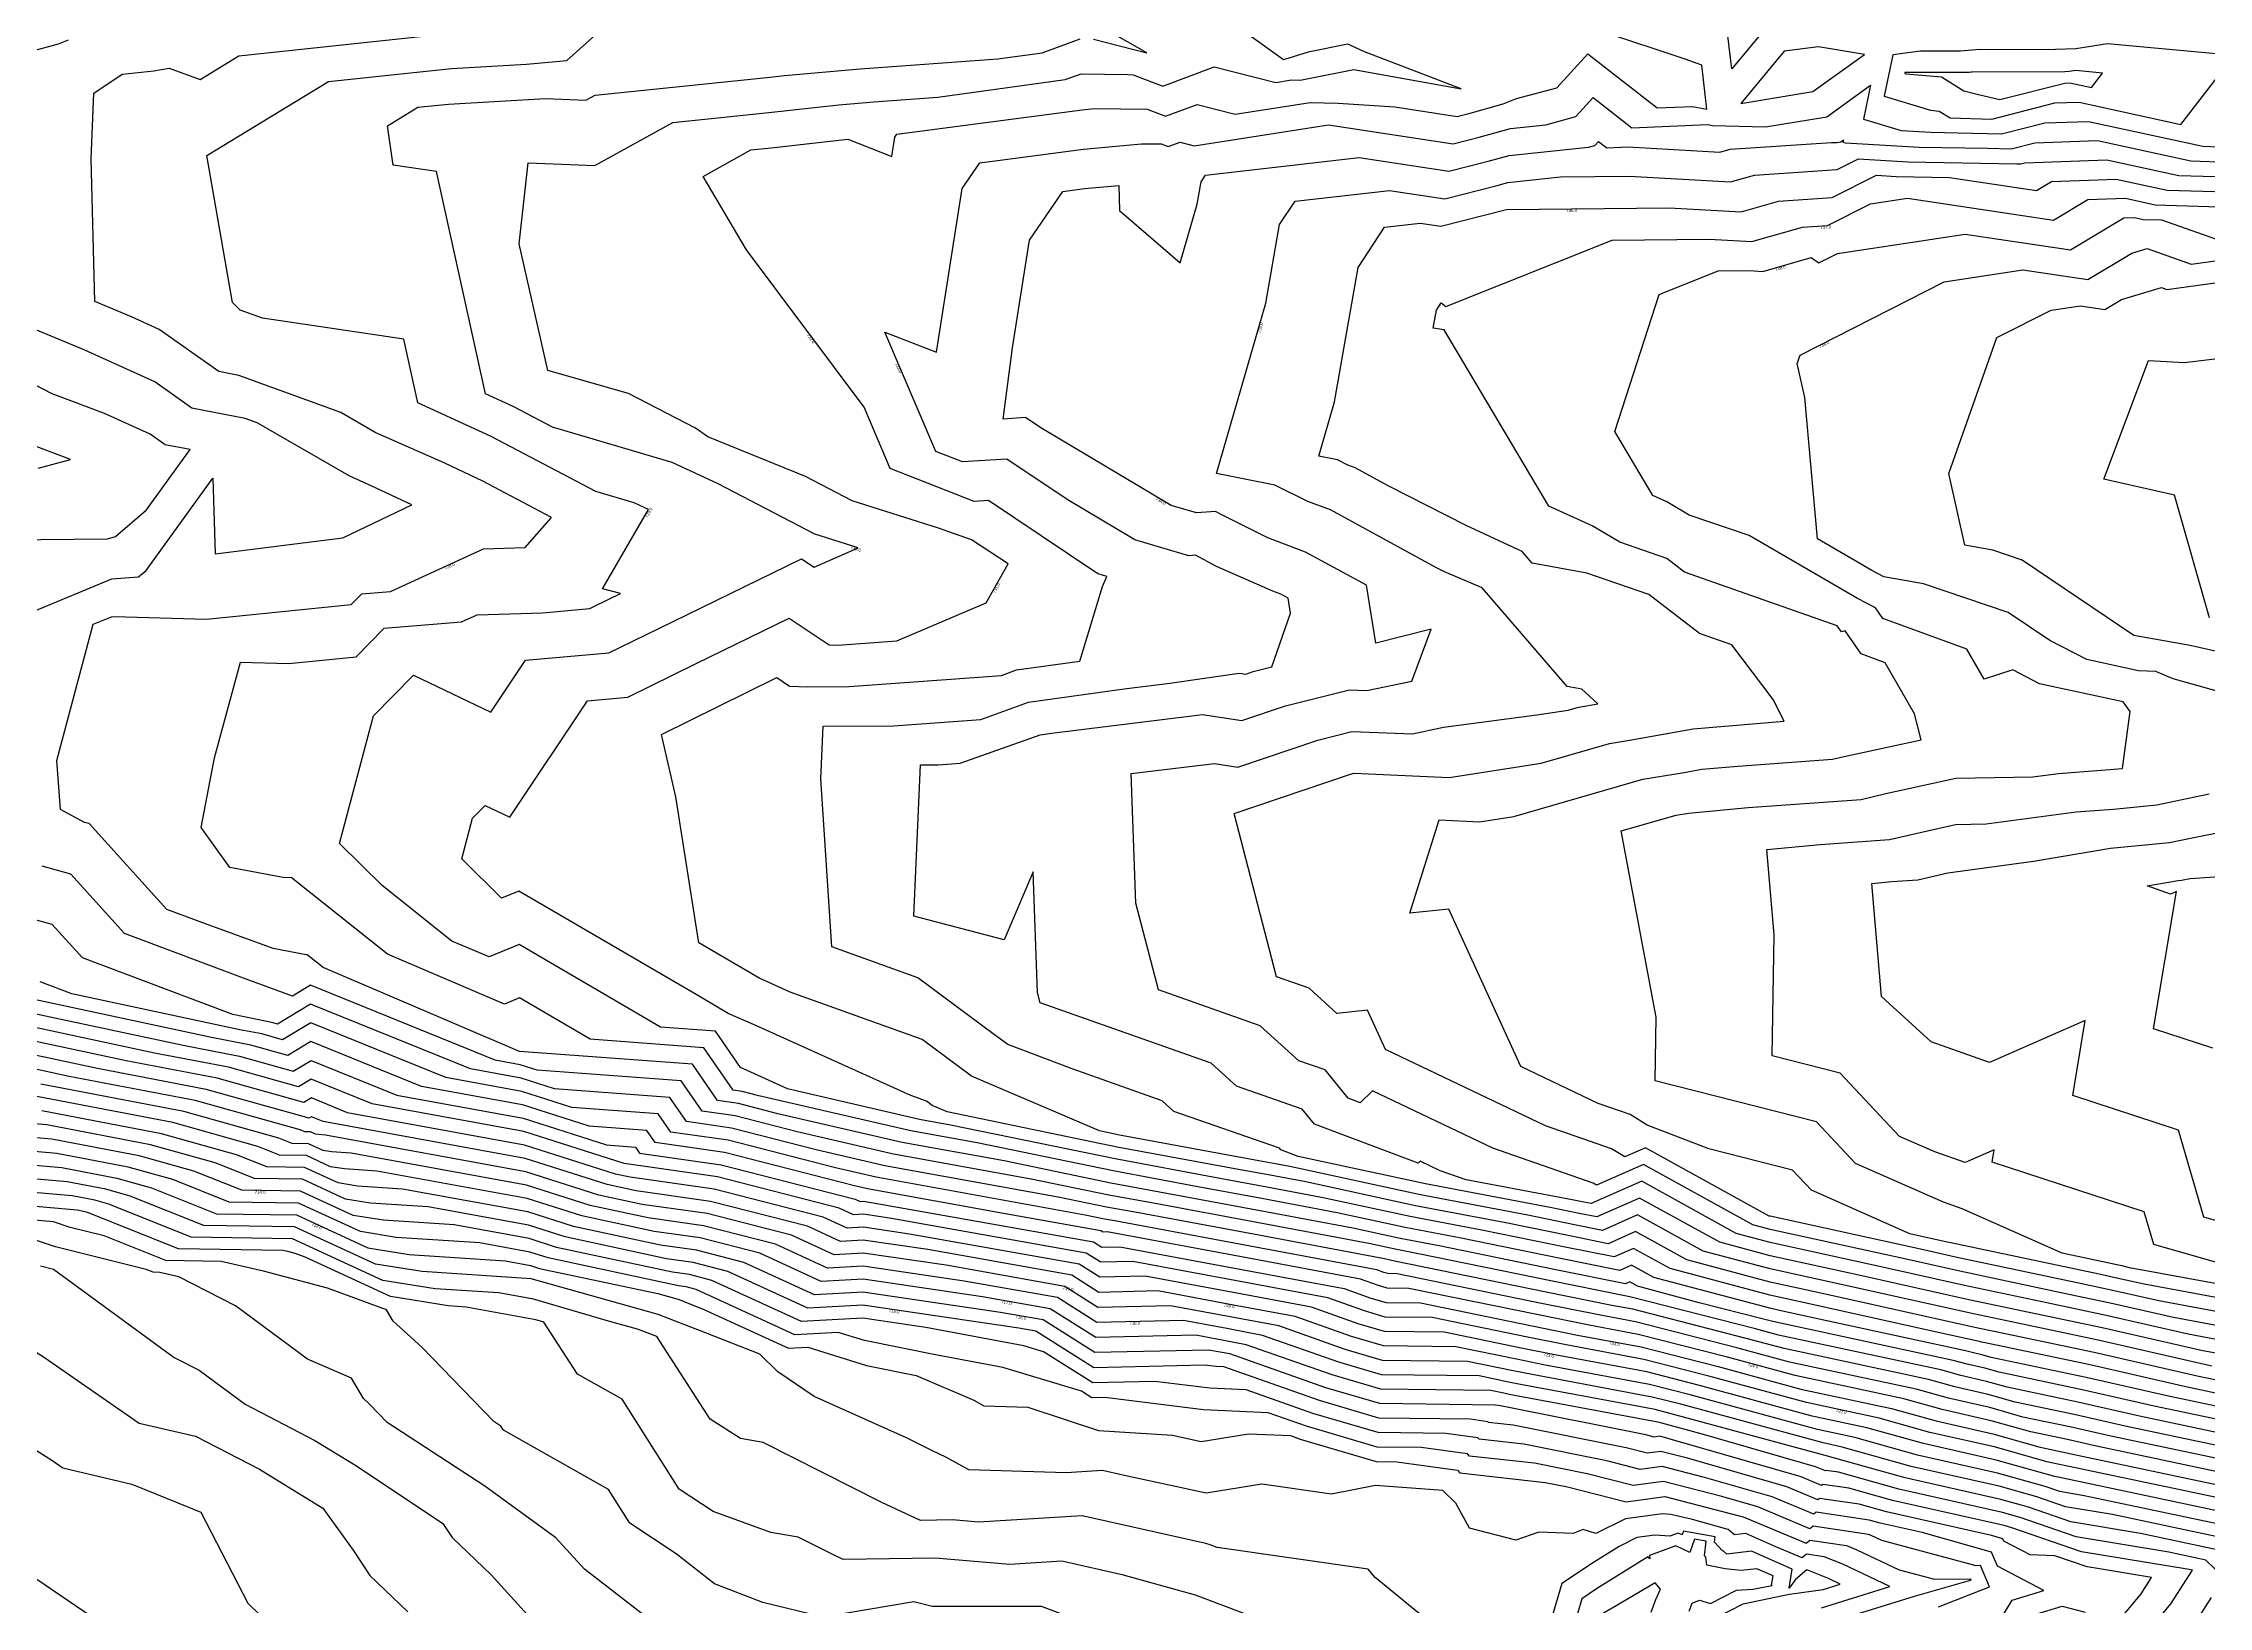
# Model space of a CAD drawing. Extents: x 1684434 to 1702565, y 997334 to 1000228.
# Drawn here: x 1698678.4 to 1699026.8, y 999294.9 to 999546.5 of the extents above; entities that cross this region are included whole.
import ezdxf

# ---------------------------------------------------------------- set-up
doc = ezdxf.new("R2010")
doc.units = 0
doc.layers.add('Default', color=7, linetype='Continuous')

msp = doc.modelspace()

# ---------------------------------------------------------------- linework, layer by layer
at = {"layer": 'Default'}
for points in [[(1699027.89, 999327.21), (1699020.29, 999328.81), (1699007.04, 999331.83), (1698991.79, 999335.06), (1698990.5, 999335.42), (1698988.91, 999335.78), (1698987.66, 999336.13), (1698965.33, 999340.92), (1698957.72, 999342.61), (1698956.18, 999342.95), (1698937.5, 999347.93), (1698933.93, 999349.9), (1698932.02, 999349.06), (1698922.47, 999350.98), (1698906.51, 999354.25), (1698897.5, 999355.96), (1698886.56, 999358.32), (1698874.7, 999360.56), (1698864.14, 999362.52), (1698850.49, 999365.05), (1698828.65, 999369.56), (1698817.96, 999371.49), (1698793.48, 999377.17), (1698790.81, 999377.86), (1698789.38, 999378.06), (1698784.67, 999384.88), (1698766.34, 999386.26), (1698754.98, 999392.9), (1698752.56, 999391.89), (1698733.77, 999399.92), (1698718.26, 999412.28), (1698717.24, 999412.23), (1698708.41, 999413.9), (1698703.79, 999420.33), (1698705.94, 999431.56), (1698710.12, 999446.93), (1698717.9, 999446.71), (1698728.71, 999447.79), (1698733.25, 999452.42), (1698745.67, 999453.42), (1698748.16, 999454.56), (1698758.72, 999454.88), (1698766.29, 999455.56), (1698766.98, 999455.9), (1698771.26, 999457.98), (1698768.36, 999458.75), (1698775.77, 999471.51), (1698773.42, 999472.59), (1698767.28, 999474.41), (1698750.43, 999483.23), (1698738.64, 999488.68), (1698736.39, 999498.9), (1698713.67, 999502.27), (1698710.07, 999503.58), (1698708.8, 999504.83), (1698704.68, 999528.45), (1698724.25, 999540.37), (1698744.08, 999542.48), (1698756.13, 999543.17), (1698762.6, 999543.77), (1698782.55, 999561.69)], [(1698847.37, 999547.2), (1698855.93, 999545.01), (1698846.24, 999550.53)], [(1698676.49, 999545.28), (1698680.84, 999546.43), (1698682.44, 999547.08)], [(1699027.95, 999325.1), (1699017.98, 999327.2), (1699006.39, 999329.84), (1698993.07, 999332.66), (1698990.76, 999333.31), (1698987.91, 999333.95), (1698985.68, 999334.58), (1698956.65, 999340.81), (1698955.37, 999341.15), (1698944.8, 999343.86), (1698934.85, 999346.52), (1698933.61, 999347.2), (1698932.94, 999346.91), (1698921.71, 999349.17), (1698902.94, 999353.02), (1698896.69, 999354.2), (1698889.09, 999355.85), (1698874.16, 999358.66), (1698860.87, 999361.13), (1698850.15, 999363.11), (1698832.99, 999366.66), (1698816.57, 999369.62), (1698796.57, 999374.27), (1698790.25, 999375.89), (1698786.87, 999376.37), (1698782.84, 999382.22), (1698755.02, 999384.3), (1698723.42, 999397.79), (1698720.83, 999399.85), (1698720.66, 999399.85), (1698715.37, 999400.85), (1698704.47, 999404.81), (1698698.25, 999407.15), (1698685.75, 999420.95), (1698684.99, 999421.15), (1698681.16, 999423.24), (1698680.57, 999431.13), (1698686.43, 999453.04), (1698689.35, 999454.25), (1698689.81, 999454.28), (1698704.62, 999453.86), (1698727.9, 999456.2), (1698729.61, 999457.93), (1698734.26, 999458.31), (1698749.2, 999465.18), (1698755.89, 999465.38), (1698760.15, 999470.21), (1698749.11, 999476.07), (1698743.01, 999478.95), (1698731.77, 999483.91), (1698726.23, 999487.12), (1698709.84, 999493.09), (1698706.62, 999493.71), (1698697.05, 999500.48), (1698692.55, 999502.52), (1698686.66, 999504.97), (1698686.06, 999527.92), (1698686.5, 999538.49), (1698691.08, 999541.55), (1698696.14, 999542.08), (1698698.62, 999542.53), (1698703.64, 999540.72), (1698709.86, 999544.51), (1698744.58, 999548.2)], [(1699027.84, 999329.32), (1699022.61, 999330.42), (1699007.68, 999333.83), (1698990.51, 999337.46), (1698990.24, 999337.53), (1698989.91, 999337.61), (1698989.64, 999337.68), (1698984.94, 999338.69), (1698961.03, 999344), (1698956.18, 999345.07), (1698940.15, 999349.34), (1698934.25, 999352.6), (1698931.09, 999351.21), (1698923.23, 999352.79), (1698910.09, 999355.49), (1698898.32, 999357.71), (1698884.02, 999360.8), (1698875.23, 999362.46), (1698867.4, 999363.91), (1698850.83, 999366.98), (1698824.32, 999372.45), (1698819.35, 999373.35), (1698798.13, 999378.28), (1698791.6, 999381.23), (1698790.55, 999381.69), (1698786.51, 999387.55), (1698777.66, 999388.21), (1698754.94, 999401.49), (1698750.1, 999399.49), (1698744.12, 999402.04), (1698732.92, 999410.97), (1698726.06, 999417.74), (1698731.53, 999438.31), (1698737.95, 999444.85), (1698750.4, 999438.91), (1698755.95, 999447.23), (1698769.36, 999448.43), (1698775.2, 999451.3), (1698800.36, 999463.56), (1698802.39, 999462.21), (1698809.46, 999465.33), (1698802.5, 999467.54), (1698786.96, 999475.64), (1698779.56, 999479.06), (1698760.29, 999484.76), (1698753.97, 999488.07), (1698749.55, 999490.12), (1698741.66, 999525.87), (1698734.68, 999526.9), (1698733.74, 999533.25), (1698738.63, 999536.23), (1698743.58, 999536.75), (1698759.19, 999537.66), (1698765.68, 999537.38), (1698767.15, 999538.19), (1698794.8, 999541.03), (1698797.61, 999541.34), (1698809.78, 999542.43), (1698831.95, 999544.03), (1698839.07, 999545.01), (1698845.21, 999547.25)], [(1699027.78, 999331.43), (1699024.93, 999332.03), (1699008.33, 999335.82), (1698992.24, 999339.22), (1698989.64, 999339.77), (1698964.34, 999345.39), (1698956.19, 999347.18), (1698942.8, 999350.75), (1698934.57, 999355.3), (1698930.16, 999353.35), (1698923.99, 999354.6), (1698913.66, 999356.72), (1698899.14, 999359.46), (1698881.49, 999363.28), (1698875.77, 999364.36), (1698870.67, 999365.3), (1698851.17, 999368.91), (1698823.82, 999374.56), (1698821.4, 999375.6), (1698820.47, 999376.28), (1698817.98, 999377.18), (1698793, 999388.48), (1698788.56, 999390.41), (1698784.04, 999393.05), (1698754.9, 999410.09), (1698752.11, 999408.93), (1698745.71, 999415.26), (1698747.45, 999421.81), (1698749.5, 999423.89), (1698753.46, 999422), (1698765.96, 999440.72), (1698772.43, 999441.29), (1698783.43, 999446.71), (1698798.39, 999454), (1698804.8, 999449.73), (1698806.24, 999449.68), (1698815.7, 999450.37), (1698830.08, 999456.46), (1698833.61, 999462.77), (1698827.71, 999466.61), (1698822.42, 999468.49), (1698808.53, 999472.9), (1698801.03, 999476.81), (1698785.3, 999483.21), (1698783.29, 999484.61), (1698772.56, 999490.19), (1698759.54, 999493.89), (1698754.94, 999514.24), (1698756.37, 999527.3), (1698767.14, 999526.84), (1698779.68, 999533.78), (1698795.13, 999535.36), (1698806.36, 999536.61), (1698812.02, 999537.12), (1698822.31, 999537.86), (1698842.78, 999540.69), (1698845.38, 999541.63), (1698852.89, 999541.49), (1698853.71, 999541.47), (1698858.5, 999539.64), (1698866.78, 999542.74), (1698876.68, 999540.22), (1698879.22, 999540.62), (1698880.58, 999540.58), (1698889.23, 999542.33), (1698906.5, 999539.18), (1698890.96, 999545.14), (1698888.27, 999546.38), (1698881.87, 999545.08), (1698877.94, 999543.85), (1698870.3, 999549.33)], [(1699027.25, 999333.64), (1699008.97, 999337.81), (1698995.06, 999340.75), (1698988.92, 999342.06), (1698967.66, 999346.78), (1698956.2, 999349.3), (1698945.45, 999352.16), (1698934.89, 999358), (1698929.24, 999355.5), (1698924.75, 999356.41), (1698917.23, 999357.95), (1698899.96, 999361.21), (1698878.96, 999365.75), (1698876.3, 999366.25), (1698873.93, 999366.69), (1698851.52, 999370.84), (1698848.3, 999371.51), (1698827.7, 999380.33), (1698819.79, 999386.2), (1698798.57, 999393.84), (1698794.41, 999395.72), (1698793.67, 999396.04), (1698783.83, 999401.79), (1698780.16, 999425.24), (1698777.82, 999435.31), (1698791.65, 999442.12), (1698796.41, 999444.44), (1698798.45, 999443.08), (1698801.41, 999442.97), (1698808.01, 999443.01), (1698832.54, 999444.8), (1698834.98, 999445.68), (1698845.15, 999447.11), (1698848.82, 999459.12), (1698849.49, 999460.72), (1698848.09, 999461.14), (1698847.41, 999461.55), (1698830.43, 999472.96), (1698828.16, 999472.8), (1698814.65, 999478.09), (1698810.43, 999487.99), (1698791.51, 999513.29), (1698784.53, 999525.11), (1698792.21, 999529.36), (1698795.47, 999529.69), (1698807.84, 999531.07), (1698814.91, 999528.33), (1698815.4, 999531.41), (1698815.73, 999531.9), (1698845.54, 999535.82), (1698847.52, 999536.01), (1698855.99, 999535.9), (1698858.93, 999534.77), (1698864.03, 999536.68), (1698870.12, 999535.13), (1698882.19, 999537), (1698886.72, 999536.88), (1698895.83, 999536.28), (1698905.85, 999534.76), (1698907.95, 999535.3), (1698913.28, 999536.79), (1698915.41, 999537.62), (1698921.89, 999539.38), (1698926.86, 999544.83), (1698938.05, 999536.13), (1698943.72, 999536.37), (1698946.05, 999535.93), (1698945.21, 999543.01), (1698942.55, 999543.96), (1698929.11, 999548.4)], [(1698955.29, 999548.74), (1698950.04, 999542.39), (1698949.41, 999547.74)], [(1698964.01, 999545.97), (1698958.44, 999545.26), (1698951.49, 999536.85), (1698963.1, 999538.74), (1698971.38, 999544.71), (1698964.01, 999545.97)], [(1699010.51, 999546.46), (1699005.4, 999545.65), (1699002.11, 999545.52), (1698991.42, 999545.47), (1698989.87, 999545.54), (1698986.81, 999545.25), (1698984.07, 999545.25), (1698980.41, 999545.24), (1698975.95, 999544.69), (1698974.55, 999537.99), (1698981.99, 999535.74), (1698983.43, 999535.62), (1698985.18, 999534.52), (1698991.89, 999534.34), (1699002, 999536.92), (1699005.93, 999537.06), (1699022.31, 999533.48), (1699030.84, 999544.58), (1699010.51, 999546.46)], [(1699005.4, 999542.14), (1699004.33, 999541.96), (1699003.63, 999541.94), (1698988.73, 999541.88), (1698988.56, 999541.89), (1698988.23, 999541.85), (1698983.84, 999541.85), (1698977.99, 999541.83), (1698977.89, 999541.82), (1698977.86, 999541.67), (1698978.03, 999541.62), (1698983.79, 999541.15), (1698987.39, 999538.88), (1698989.72, 999538.31), (1698993.17, 999537.46), (1699003.61, 999540.12), (1699004.44, 999540.15), (1699007.89, 999539.4), (1699009.69, 999541.74), (1699005.4, 999542.14)], [(1699029.1, 999335.5), (1699025.83, 999336.1), (1699009.62, 999339.8), (1698997.88, 999342.29), (1698988.2, 999344.34), (1698970.97, 999348.17), (1698956.21, 999351.41), (1698948.11, 999353.57), (1698935.21, 999360.7), (1698928.31, 999357.65), (1698925.5, 999358.22), (1698920.81, 999359.18), (1698900.78, 999362.96), (1698880.28, 999367.4), (1698877.48, 999368.45), (1698877.25, 999368.74), (1698860.28, 999374.63), (1698858.39, 999376.34), (1698843.89, 999381.47), (1698833.57, 999385.42), (1698831.43, 999386.97), (1698819.11, 999396.12), (1698805.24, 999401.11), (1698803.46, 999428.17), (1698803.85, 999436.64), (1698815.19, 999436.71), (1698829.2, 999437.73), (1698836.88, 999440.47), (1698852.29, 999442.64), (1698859.61, 999443.54), (1698870.78, 999445.18), (1698871.84, 999445.01), (1698873.01, 999445.41), (1698876.06, 999446.17), (1698879.03, 999454.83), (1698878.64, 999457.25), (1698877.49, 999457.87), (1698876.21, 999458.35), (1698867.11, 999462.35), (1698863.74, 999464.13), (1698862.68, 999464.05), (1698853.97, 999466.64), (1698843.13, 999473.1), (1698833.43, 999479.62), (1698826.29, 999479.15), (1698821.99, 999480.83), (1698813.8, 999500.04), (1698822.08, 999496.82), (1698826.22, 999523.13), (1698829.07, 999527.29), (1698845.73, 999529.48), (1698855.09, 999530.37), (1698858.26, 999530.32), (1698859.37, 999529.9), (1698861.28, 999530.62), (1698863.56, 999530.04), (1698885.16, 999533.38), (1698905.19, 999530.35), (1698909.41, 999531.42), (1698914.45, 999532.83), (1698920.13, 999533.42), (1698924.95, 999534.73), (1698927.73, 999537.78), (1698933.98, 999532.92), (1698946.21, 999533.44), (1698946.95, 999533.29), (1698955.44, 999533.09), (1698965.33, 999534.7), (1698972.38, 999539.78), (1698971.24, 999534.31), (1698977.31, 999532.47), (1698982.07, 999532.2), (1698986.46, 999532.12), (1698993.43, 999531.93), (1699000.39, 999533.71), (1699007.41, 999533.96), (1699025.83, 999529.95), (1699028.26, 999529.87)], [(1699030.83, 999337.42), (1699023.47, 999338.78), (1699010.27, 999341.8), (1699000.7, 999343.82), (1698987.47, 999346.63), (1698974.28, 999349.56), (1698956.22, 999353.53), (1698950.76, 999354.98), (1698935.54, 999363.4), (1698927.39, 999359.8), (1698926.26, 999360.03), (1698924.38, 999360.41), (1698907.28, 999363.64), (1698903.13, 999365.09), (1698899.9, 999366.63), (1698899.57, 999366.31), (1698882.9, 999372.6), (1698880.94, 999375.02), (1698870.34, 999378.71), (1698866.27, 999382.39), (1698838.76, 999392.11), (1698838.33, 999393.75), (1698837.63, 999413.2), (1698832.95, 999402.24), (1698818.43, 999406.04), (1698819.53, 999430.39), (1698822.37, 999430.4), (1698825.87, 999430.66), (1698838.77, 999435.26), (1698840.58, 999435.52), (1698863.57, 999438.33), (1698864.88, 999438.52), (1698871.21, 999437.53), (1698878.23, 999439.91), (1698888.52, 999442.49), (1698891.31, 999442.39), (1698898.55, 999443.9), (1698901.67, 999452.25), (1698892.77, 999449.99), (1698891.26, 999459.31), (1698881.47, 999464.65), (1698875.41, 999466.92), (1698867.98, 999470.63), (1698866.95, 999471.17), (1698863.9, 999470.94), (1698859.86, 999472.14), (1698838.85, 999484.66), (1698836.43, 999486.29), (1698832.81, 999486.05), (1698834.31, 999497.5), (1698837.04, 999514.85), (1698842.4, 999522.68), (1698845.91, 999523.14), (1698851.43, 999523.66), (1698851.54, 999519.6), (1698861.31, 999511.17), (1698864.05, 999520.62), (1698864.68, 999524.23), (1698865.39, 999525.31), (1698890.07, 999528.12), (1698904.54, 999525.93), (1698910.86, 999527.54), (1698914.22, 999528.48), (1698927, 999529.81), (1698928.02, 999530.09), (1698928.6, 999530.73), (1698929.92, 999529.7), (1698933.31, 999529.85), (1698948.09, 999529.01), (1698949.8, 999529.5), (1698966.08, 999530.57), (1698966.94, 999530.55), (1698967.56, 999530.65), (1698968, 999530.97), (1698967.93, 999530.63), (1698968.31, 999530.51), (1698980.2, 999529.83), (1698991.18, 999529.63), (1698994.98, 999529.53), (1698998.78, 999530.5), (1699008.9, 999530.87), (1699023.91, 999527.59), (1699029.98, 999527.42)], [(1699032.57, 999339.34), (1699021.12, 999341.46), (1699010.91, 999343.79), (1699003.52, 999345.35), (1698986.75, 999348.92), (1698977.6, 999350.95), (1698956.23, 999355.64), (1698953.41, 999356.39), (1698935.86, 999366.1), (1698928.28, 999362.75), (1698927.75, 999363.07), (1698911.6, 999368.7), (1698892.22, 999377.95), (1698890.27, 999376.01), (1698888.31, 999376.75), (1698884.64, 999381.31), (1698880.39, 999382.78), (1698874.14, 999388.43), (1698857.78, 999394.22), (1698854.15, 999408.16), (1698853.39, 999429), (1698866.82, 999430.64), (1698870.59, 999430.05), (1698883.45, 999434.4), (1698888.92, 999435.78), (1698898.68, 999435.42), (1698903.66, 999436.46), (1698918.65, 999438.44), (1698923.72, 999439.23), (1698925.01, 999439.61), (1698925.43, 999439.68), (1698928.47, 999440.21), (1698925.9, 999442.59), (1698923.55, 999443.01), (1698909.89, 999458.89), (1698903.82, 999461.48), (1698903.3, 999461.72), (1698902.52, 999462.12), (1698885.46, 999471.43), (1698881.85, 999472.78), (1698876.54, 999475.43), (1698867.15, 999477.28), (1698875.09, 999504.71), (1698877.29, 999517.34), (1698879.79, 999521.13), (1698894.98, 999522.86), (1698903.88, 999521.51), (1698912.31, 999523.66), (1698914, 999524.13), (1698922.46, 999525.01), (1698933.55, 999525.14), (1698949.83, 999524.21), (1698953.67, 999525.31), (1698966.99, 999526.19), (1698970.41, 999527.92), (1698978.34, 999527.46), (1698995.9, 999527.14), (1698996.53, 999527.13), (1698997.16, 999527.29), (1699010.39, 999527.77), (1699021.98, 999525.24), (1699031.7, 999524.96)], [(1699034.31, 999341.26), (1699018.76, 999344.14), (1699011.56, 999345.78), (1699006.34, 999346.88), (1698986.02, 999351.2), (1698980.91, 999352.34), (1698956.24, 999357.76), (1698956.06, 999357.8), (1698936.18, 999368.8), (1698932.81, 999367.31), (1698930.71, 999368.61), (1698920.06, 999372.31), (1698894.35, 999384.59), (1698891.45, 999390.92), (1698886.52, 999390.41), (1698882.02, 999394.48), (1698876.81, 999396.32), (1698869.96, 999422.57), (1698888.67, 999428.9), (1698889.31, 999429.06), (1698891.59, 999428.98), (1698904.56, 999428.36), (1698919.35, 999430.67), (1698930.38, 999433.84), (1698933.9, 999434.44), (1698943.84, 999436.18), (1698958.47, 999437.45), (1698956.72, 999440.9), (1698950.03, 999449.72), (1698944.86, 999451.55), (1698936.69, 999457.81), (1698926.74, 999461.27), (1698917.92, 999462.87), (1698916.31, 999464.73), (1698915.6, 999465.04), (1698907.3, 999468.92), (1698894.87, 999475.25), (1698889.44, 999478.21), (1698888.29, 999478.64), (1698886.6, 999479.48), (1698883.61, 999480.07), (1698886.14, 999488.8), (1698889.91, 999510.46), (1698894.19, 999516.95), (1698899.89, 999517.6), (1698903.23, 999517.1), (1698913.77, 999519.78), (1698939.98, 999520.07), (1698951.56, 999519.41), (1698957.54, 999521.13), (1698966.21, 999521.7), (1698973.31, 999525.28), (1698976.48, 999525.09), (1698985.06, 999524.94), (1698999.04, 999522.82), (1699001.49, 999524.3), (1699011.87, 999524.68), (1699020.06, 999522.89), (1699033.42, 999522.5)], [(1699036.04, 999343.19), (1699016.41, 999346.82), (1699012.21, 999347.77), (1699009.16, 999348.42), (1698985.3, 999353.49), (1698984.22, 999353.73), (1698978.68, 999354.94), (1698962.86, 999361.94), (1698959.82, 999365.18), (1698946.34, 999368.6), (1698936.44, 999372.44), (1698933.67, 999374.14), (1698928.53, 999375.93), (1698916.12, 999381.85), (1698904.52, 999407.2), (1698898.24, 999406.55), (1698902.96, 999421.55), (1698909.44, 999421.24), (1698914.99, 999422.11), (1698935.74, 999428.08), (1698942.38, 999429.2), (1698945.22, 999429.7), (1698950.99, 999430.2), (1698966.26, 999431.3), (1698968.11, 999431.74), (1698980.5, 999434.46), (1698979.43, 999438.62), (1698974.7, 999446.85), (1698970.84, 999448.25), (1698968.3, 999451.97), (1698967.69, 999451.82), (1698966.97, 999452.77), (1698942.45, 999461.44), (1698939.61, 999463.61), (1698932.03, 999466.25), (1698927.57, 999468.85), (1698920.63, 999472.06), (1698903.78, 999500.41), (1698902.02, 999500.68), (1698902.52, 999503.57), (1698903.29, 999504.74), (1698904.02, 999504.16), (1698930.82, 999514.83), (1698946.41, 999515.01), (1698953.29, 999514.62), (1698961.41, 999516.94), (1698965.44, 999517.21), (1698972.33, 999520.68), (1698978.33, 999521.59), (1699001.8, 999518.05), (1699007.3, 999521.36), (1699013.36, 999521.58), (1699018.14, 999520.54), (1699028.51, 999520.23)], [(1699037.78, 999345.11), (1699014.05, 999349.49), (1699012.85, 999349.77), (1699011.98, 999349.95), (1699003.22, 999351.81), (1698987.12, 999358.98), (1698984.09, 999360.02), (1698969.95, 999366.28), (1698963.66, 999372.98), (1698937.7, 999379.57), (1698937.87, 999389.81), (1698932.23, 999419.77), (1698941.1, 999422.32), (1698943.07, 999422.65), (1698952.7, 999423.53), (1698970.83, 999424.84), (1698974.81, 999425.78), (1698986.07, 999428.25), (1698998.45, 999428.47), (1699002.59, 999429.03), (1699012.9, 999429.8), (1699014.12, 999438.99), (1699013.03, 999440.56), (1698999.56, 999443.47), (1698995.25, 999445.69), (1698990.64, 999444.19), (1698987.85, 999449.03), (1698974.34, 999453.95), (1698973.18, 999455.65), (1698970.25, 999457.19), (1698952.82, 999467.33), (1698943.17, 999470.61), (1698939.57, 999472.71), (1698937.36, 999473.73), (1698931.23, 999484.05), (1698938.33, 999506.09), (1698947.87, 999509.89), (1698952.84, 999509.94), (1698955.03, 999509.82), (1698962.79, 999512.04), (1698964.04, 999511.18), (1698967.06, 999512.71), (1698987.6, 999515.83), (1699004.55, 999513.27), (1699013.12, 999518.42), (1699014.85, 999518.48), (1699016.21, 999518.19), (1699019.18, 999518.1), (1699027.85, 999515.03)], [(1699028.88, 999442.04), (1699021.05, 999444.27), (1699018.28, 999445.43), (1699015.5, 999445.55), (1699007.14, 999447.35), (1699001.21, 999450.41), (1698994.48, 999454.95), (1698980.9, 999459.54), (1698974.48, 999460.69), (1698972.56, 999461.7), (1698963.83, 999466.78), (1698961.77, 999489.5), (1698960.54, 999494.99), (1698961.03, 999496.36), (1698984.23, 999508.14), (1698996.87, 999510.07), (1699007.3, 999508.49), (1699014.42, 999512.77), (1699016.85, 999513.48), (1699023.94, 999510.97), (1699050, 999514.56)], [(1699031.16, 999447.95), (1699023.78, 999449.59), (1699014.71, 999451.24), (1698996.76, 999463.36), (1698992.04, 999464.96), (1698987.53, 999465.76), (1698984.96, 999477.28), (1698992.7, 999499.16), (1699001.41, 999503.58), (1699006.15, 999504.3), (1699010.06, 999503.71), (1699012.73, 999505.32), (1699019.2, 999507.21), (1699020.03, 999506.92), (1699056.1, 999511.89)], [(1698677.02, 999455.21), (1698689.42, 999460.35), (1698693.68, 999460.65), (1698694.91, 999461.71), (1698705.65, 999476.55), (1698706.06, 999464.39), (1698726.59, 999466.96), (1698737.68, 999472.24), (1698731.15, 999475.33), (1698727.57, 999476.91), (1698712.8, 999485.46), (1698710.88, 999486.16), (1698702.29, 999487.81), (1698696.31, 999492.04), (1698685.07, 999497.13), (1698670.34, 999503.25)], [(1699026.89, 999454.06), (1699021.25, 999473.83), (1699009.88, 999476.39), (1699017.1, 999495.46), (1699022.86, 999495.15), (1699037.44, 999496.9)], [(1698672.63, 999466.64), (1698688.73, 999466.8), (1698689.99, 999467.13), (1698695.01, 999471.47), (1698702.01, 999481.14), (1698697.97, 999481.91), (1698695.57, 999483.6), (1698688.24, 999486.93), (1698679.83, 999490.13), (1698673.82, 999493.23)], [(1698677.58, 999478.17), (1698682.75, 999479.52), (1698676.09, 999482.06)], [(1699039.51, 999347.03), (1699017.94, 999353.22), (1699016.41, 999358.47), (1698991.91, 999366.45), (1698992.24, 999368.46), (1698987.57, 999366.42), (1698982.7, 999368.11), (1698977.04, 999370.61), (1698967.49, 999380.78), (1698956.51, 999383.57), (1698956.85, 999403.08), (1698955.68, 999416.79), (1698964.24, 999417.57), (1698975.4, 999418.38), (1698981.51, 999419.81), (1698986.01, 999420.8), (1698990.96, 999420.89), (1699005.46, 999422.83), (1699011.43, 999423.28), (1699018.44, 999423.98), (1699025.54, 999425.46), (1699026.85, 999425.72)], [(1699040.05, 999353.61), (1699026, 999357.64), (1699021.91, 999371.64), (1699004.91, 999377.18), (1699006.92, 999389.25), (1698991.48, 999382.52), (1698982.11, 999385.83), (1698974.12, 999393.13), (1698972.57, 999411.32), (1698975.78, 999411.61), (1698979.97, 999411.91), (1698984.81, 999413.05), (1698998.57, 999414.9), (1699010.99, 999416.98), (1699020.44, 999417.91), (1699024.11, 999418.67), (1699028.68, 999419.59)], [(1699028.01, 999322.99), (1699015.66, 999325.58), (1699005.74, 999327.85), (1698994.34, 999330.26), (1698991.01, 999331.2), (1698986.91, 999332.13), (1698983.69, 999333.03), (1698957.55, 999338.64), (1698953.86, 999339.64), (1698933.65, 999344.82), (1698932.58, 999345.02), (1698920.95, 999347.36), (1698899.36, 999351.79), (1698895.87, 999352.45), (1698891.62, 999353.37), (1698873.63, 999356.76), (1698857.6, 999359.74), (1698849.81, 999361.18), (1698837.33, 999363.76), (1698815.18, 999367.76), (1698799.66, 999371.37), (1698789.68, 999373.93), (1698784.36, 999374.68), (1698781, 999379.55), (1698757.82, 999381.29), (1698755.13, 999382.15), (1698751.07, 999382.89), (1698721.37, 999394.95), (1698718.46, 999393.19), (1698711.02, 999395.9), (1698691.46, 999403.26), (1698682.79, 999412.83), (1698678.19, 999414.08)], [(1699027.41, 999384.81), (1699017.91, 999387.91), (1699021.59, 999410.04), (1699020.62, 999409.62), (1699016.86, 999410.95), (1699021.85, 999411.78), (1699022.44, 999411.84), (1699022.67, 999411.89), (1699023.81, 999412.12), (1699030.84, 999412.59)], [(1699028.07, 999320.88), (1699013.34, 999323.97), (1699005.1, 999325.86), (1698995.62, 999327.86), (1698991.27, 999329.09), (1698985.91, 999330.3), (1698981.71, 999331.48), (1698958.45, 999336.47), (1698952.36, 999338.12), (1698934.1, 999342.8), (1698930.74, 999343.43), (1698920.2, 999345.55), (1698895.79, 999350.56), (1698895.05, 999350.7), (1698894.16, 999350.89), (1698873.1, 999354.87), (1698854.34, 999358.35), (1698849.46, 999359.25), (1698841.67, 999360.86), (1698813.79, 999365.9), (1698802.74, 999368.46), (1698789.12, 999371.96), (1698781.86, 999372.99), (1698779.16, 999376.89), (1698760.62, 999378.28), (1698755.24, 999379.99), (1698747.11, 999381.48), (1698721.39, 999391.92), (1698716.04, 999388.69), (1698715.34, 999388.89), (1698714.59, 999389.03), (1698708.9, 999390.25), (1698684.67, 999399.37), (1698679.83, 999404.72), (1698671.4, 999407)], [(1699028.12, 999318.77), (1699011.02, 999322.36), (1699004.45, 999323.86), (1698996.89, 999325.46), (1698991.53, 999326.98), (1698984.91, 999328.47), (1698979.72, 999329.92), (1698959.35, 999334.3), (1698950.85, 999336.6), (1698934.55, 999340.78), (1698928.91, 999341.84), (1698919.44, 999343.75), (1698896.21, 999348.51), (1698894.72, 999348.53), (1698894.07, 999348.72), (1698892.91, 999349.13), (1698872.56, 999352.97), (1698851.07, 999356.96), (1698849.12, 999357.32), (1698846, 999357.96), (1698812.4, 999364.03), (1698805.83, 999365.56), (1698788.56, 999369.99), (1698779.35, 999371.3), (1698777.33, 999374.23), (1698763.42, 999375.27), (1698755.35, 999377.84), (1698743.16, 999380.07), (1698721.42, 999388.9), (1698716.89, 999386.17), (1698713.54, 999387.11), (1698710.01, 999387.78), (1698682.99, 999393.55), (1698677.89, 999395.47)], [(1699028.18, 999316.66), (1699008.71, 999320.75), (1699003.8, 999321.87), (1698998.17, 999323.06), (1698991.78, 999324.87), (1698983.91, 999326.65), (1698977.74, 999328.37), (1698960.25, 999332.13), (1698949.35, 999335.09), (1698935, 999338.76), (1698927.07, 999340.24), (1698918.68, 999341.94), (1698898.09, 999346.16), (1698894.58, 999346.2), (1698893.03, 999346.66), (1698890.28, 999347.63), (1698872.03, 999351.07), (1698849.57, 999355.24), (1698848.84, 999355.22), (1698848.51, 999355.43), (1698832.85, 999358.22), (1698811.01, 999362.17), (1698808.92, 999362.65), (1698788, 999368.03), (1698776.84, 999369.61), (1698775.49, 999371.56), (1698766.22, 999372.26), (1698755.46, 999375.69), (1698739.21, 999378.66), (1698721.44, 999385.88), (1698717.75, 999383.64), (1698711.75, 999385.32), (1698705.44, 999386.53), (1698676.15, 999392.79)], [(1698676.24, 999390.54), (1698700.86, 999385.28), (1698709.96, 999383.54), (1698718.6, 999381.12), (1698721.47, 999382.85), (1698735.25, 999377.25), (1698755.57, 999373.54), (1698769.02, 999369.24), (1698773.66, 999368.9), (1698774.33, 999367.92), (1698787.43, 999366.06), (1698808.99, 999360.52), (1698809.8, 999360.16), (1698810.35, 999360.19), (1698811.92, 999359.95), (1698847.35, 999353.64), (1698848.68, 999352.8), (1698851.61, 999352.86), (1698871.49, 999349.17), (1698887.66, 999346.12), (1698891.99, 999344.6), (1698894.43, 999343.88), (1698899.97, 999343.81), (1698917.92, 999340.13), (1698925.24, 999338.65), (1698935.45, 999336.75), (1698947.84, 999333.57), (1698961.15, 999329.96), (1698975.76, 999326.82), (1698982.91, 999324.82), (1698992.04, 999322.76), (1698999.44, 999320.66), (1699003.16, 999319.88), (1699006.39, 999319.14), (1699028.24, 999314.55)], [(1699028.29, 999312.44), (1699004.07, 999317.53), (1699002.51, 999317.89), (1699000.72, 999318.27), (1698992.3, 999320.65), (1698981.91, 999322.99), (1698973.77, 999325.27), (1698962.05, 999327.79), (1698946.33, 999332.05), (1698935.9, 999334.73), (1698923.41, 999337.06), (1698917.16, 999338.32), (1698901.85, 999341.46), (1698894.29, 999341.55), (1698890.96, 999342.53), (1698885.03, 999344.62), (1698870.96, 999347.27), (1698853.65, 999350.49), (1698848.52, 999350.37), (1698846.19, 999351.85), (1698814.85, 999357.43), (1698810.34, 999358.1), (1698808.75, 999358.01), (1698806.43, 999359.07), (1698786.87, 999364.1), (1698771.82, 999366.23), (1698755.68, 999371.38), (1698731.3, 999375.84), (1698721.49, 999379.83), (1698719.45, 999378.59), (1698708.17, 999381.75), (1698696.28, 999384.03), (1698676.34, 999388.29)], [(1699028.35, 999310.33), (1699002.53, 999315.76), (1699002.21, 999315.82), (1699001.97, 999315.86), (1699001.82, 999315.92), (1698992.55, 999318.54), (1698980.91, 999321.17), (1698971.79, 999323.72), (1698962.95, 999325.62), (1698944.83, 999330.53), (1698936.35, 999332.71), (1698921.57, 999335.47), (1698916.41, 999336.51), (1698903.74, 999339.11), (1698894.14, 999339.23), (1698889.92, 999340.47), (1698882.41, 999343.12), (1698870.42, 999345.38), (1698855.68, 999348.11), (1698848.36, 999347.95), (1698845.03, 999350.05), (1698817.77, 999354.91), (1698810.32, 999356.01), (1698807.7, 999355.86), (1698803.87, 999357.62), (1698786.31, 999362.13), (1698772.79, 999364.05), (1698770.46, 999364.55), (1698755.79, 999369.23), (1698727.35, 999374.43), (1698721.51, 999376.8), (1698720.3, 999376.07), (1698706.37, 999379.97), (1698691.7, 999382.78), (1698676.43, 999386.04)], [(1699028.41, 999308.22), (1699011.81, 999311.71), (1699006.75, 999312.8), (1699002.84, 999313.45), (1699000.48, 999314.26), (1698992.81, 999316.42), (1698979.91, 999319.34), (1698969.81, 999322.17), (1698963.85, 999323.45), (1698943.32, 999329.02), (1698936.8, 999330.69), (1698919.74, 999333.88), (1698915.65, 999334.7), (1698905.62, 999336.76), (1698893.99, 999336.9), (1698888.88, 999338.41), (1698879.78, 999341.61), (1698869.89, 999343.48), (1698857.72, 999345.74), (1698848.2, 999345.52), (1698843.87, 999348.26), (1698820.7, 999352.39), (1698810.31, 999353.92), (1698806.65, 999353.72), (1698801.32, 999356.16), (1698785.74, 999360.16), (1698773.77, 999361.86), (1698769.1, 999362.86), (1698755.9, 999367.08), (1698723.4, 999373.02), (1698721.54, 999373.78), (1698721.15, 999373.55), (1698704.58, 999378.18), (1698687.12, 999381.53), (1698676.53, 999383.8)], [(1699028.47, 999306.11), (1699021.09, 999307.66), (1699011.28, 999309.77), (1699003.71, 999311.03), (1698999.14, 999312.6), (1698993.07, 999314.31), (1698978.91, 999317.51), (1698967.82, 999320.62), (1698964.75, 999321.28), (1698941.82, 999327.5), (1698937.25, 999328.67), (1698917.9, 999332.29), (1698914.89, 999332.89), (1698907.5, 999334.41), (1698893.85, 999334.58), (1698887.84, 999336.35), (1698877.16, 999340.11), (1698869.36, 999341.58), (1698859.76, 999343.36), (1698848.04, 999343.1), (1698842.71, 999346.47), (1698823.63, 999349.87), (1698810.3, 999351.83), (1698805.6, 999351.57), (1698798.76, 999354.71), (1698785.18, 999358.2), (1698774.74, 999359.68), (1698767.75, 999361.18), (1698756.01, 999364.92), (1698723.76, 999370.83), (1698722.66, 999370.9), (1698722.19, 999370.97), (1698721.38, 999371.35), (1698720.47, 999371.36), (1698719.73, 999371.66), (1698702.79, 999376.4), (1698682.54, 999380.28), (1698676.62, 999381.55)], [(1699030.65, 999298.22), (1699026.3, 999302.44), (1699020.35, 999303.72), (1699005.45, 999306.19), (1698996.45, 999309.28), (1698993.58, 999310.09), (1698976.91, 999313.86), (1698967.23, 999316.57), (1698965.21, 999316.87), (1698965.12, 999316.79), (1698963.53, 999317.45), (1698945.51, 999322.65), (1698938.8, 999324.47), (1698938.15, 999324.63), (1698914.23, 999329.1), (1698913.37, 999329.28), (1698911.26, 999329.71), (1698893.56, 999329.93), (1698885.77, 999332.22), (1698871.91, 999337.1), (1698868.29, 999337.79), (1698863.83, 999338.61), (1698847.71, 999338.24), (1698840.39, 999342.88), (1698829.48, 999344.82), (1698810.27, 999347.65), (1698803.51, 999347.28), (1698793.64, 999351.81), (1698784.06, 999354.27), (1698776.68, 999355.31), (1698765.03, 999357.81), (1698756.23, 999360.62), (1698732.04, 999365.04), (1698726.83, 999365.38), (1698724.6, 999365.74), (1698720.74, 999367.53), (1698716.4, 999367.59), (1698712.88, 999369), (1698699.2, 999372.83), (1698677.34, 999377.03)], [(1699028.14, 999304.09), (1699015.81, 999306.74), (1699004.58, 999308.61), (1698997.8, 999310.94), (1698993.32, 999312.2), (1698977.91, 999315.69), (1698965.84, 999319.06), (1698965.64, 999319.11), (1698940.31, 999325.98), (1698937.7, 999326.65), (1698916.07, 999330.69), (1698914.13, 999331.08), (1698909.38, 999332.06), (1698893.7, 999332.26), (1698886.8, 999334.29), (1698874.54, 999338.6), (1698868.82, 999339.68), (1698861.8, 999340.99), (1698847.88, 999340.67), (1698841.55, 999344.67), (1698826.56, 999347.34), (1698810.28, 999349.74), (1698804.55, 999349.42), (1698796.2, 999353.26), (1698784.62, 999356.23), (1698775.71, 999357.5), (1698766.39, 999359.49), (1698756.12, 999362.77), (1698727.9, 999367.93), (1698724.75, 999368.14), (1698723.4, 999368.36), (1698721.06, 999369.44), (1698718.43, 999369.48), (1698716.3, 999370.33), (1698701, 999374.61), (1698677.97, 999379.03)], [(1699011.67, 999291.91), (1699015.91, 999297.02), (1699017.57, 999299.65), (1699009.22, 999301.01), (1699007.19, 999301.35), (1699002.01, 999303.13), (1698998.02, 999303.27), (1698993.83, 999305.49), (1698993.67, 999305.86), (1698991.81, 999306.39), (1698974.91, 999310.2), (1698970.51, 999311.44), (1698964.16, 999312.37), (1698963.86, 999312.13), (1698958.87, 999314.22), (1698942.91, 999318.82), (1698938.64, 999319.93), (1698936.43, 999319.63), (1698933.05, 999320.48), (1698914.84, 999324.15), (1698910.92, 999324.58), (1698910.8, 999324.71), (1698908.01, 999325.1), (1698893.26, 999325.28), (1698883.69, 999328.1), (1698868.32, 999333.51), (1698867.09, 999333.57), (1698865.22, 999333.8), (1698847.39, 999333.39), (1698838.07, 999339.29), (1698835.34, 999339.78), (1698810.24, 999343.47), (1698801.41, 999342.98), (1698788.52, 999348.9), (1698782.93, 999350.33), (1698778.63, 999350.94), (1698762.32, 999354.44), (1698756.45, 999356.31), (1698740.32, 999359.26), (1698731, 999359.87), (1698727.01, 999360.52), (1698720.1, 999363.71), (1698712.34, 999363.82), (1698706.04, 999366.34), (1698695.62, 999369.26), (1698678.96, 999372.46), (1698673.02, 999372.98)], [(1699011.91, 999284.79), (1699020.7, 999295.37), (1699024.14, 999300.81), (1699023.61, 999300.9), (1699006.32, 999303.77), (1698995.11, 999307.62), (1698993.84, 999307.98), (1698975.91, 999312.03), (1698968.87, 999314), (1698964.69, 999314.62), (1698964.49, 999314.46), (1698961.2, 999315.84), (1698940.15, 999321.9), (1698938.44, 999322.35), (1698937.55, 999322.23), (1698936.2, 999322.57), (1698913.11, 999327.21), (1698912.46, 999327.29), (1698912.44, 999327.31), (1698911.97, 999327.37), (1698893.41, 999327.61), (1698884.73, 999330.16), (1698869.29, 999335.6), (1698867.75, 999335.89), (1698865.87, 999336.24), (1698847.55, 999335.82), (1698839.23, 999341.09), (1698832.41, 999342.3), (1698810.25, 999345.56), (1698802.46, 999345.13), (1698791.08, 999350.35), (1698783.49, 999352.3), (1698777.66, 999353.13), (1698763.67, 999356.12), (1698756.34, 999358.46), (1698736.18, 999362.15), (1698728.92, 999362.63), (1698725.81, 999363.13), (1698720.42, 999365.62), (1698714.37, 999365.71), (1698709.46, 999367.67), (1698697.41, 999371.04), (1698678.15, 999374.74)], [(1698991.47, 999289.89), (1698995.17, 999296), (1699000.22, 999297.53), (1698992.8, 999301.45), (1698991.83, 999303.7), (1698980.67, 999306.85), (1698973.91, 999308.38), (1698972.15, 999308.87), (1698963.64, 999310.13), (1698963.23, 999309.81), (1698956.54, 999312.61), (1698945.67, 999315.74), (1698938.84, 999317.51), (1698935.3, 999317.03), (1698929.91, 999318.4), (1698916.57, 999321.08), (1698909.38, 999321.88), (1698909.17, 999322.11), (1698904.05, 999322.82), (1698893.12, 999322.96), (1698882.65, 999326.04), (1698871.89, 999329.83), (1698866.07, 999330.09), (1698857.19, 999331.2), (1698847.23, 999330.97), (1698839.32, 999335.97), (1698836.16, 999336.94), (1698820.38, 999339.89), (1698810.23, 999341.38), (1698800.36, 999340.84), (1698785.96, 999347.45), (1698782.37, 999348.37), (1698779.6, 999348.76), (1698760.96, 999352.75), (1698756.56, 999354.16), (1698744.46, 999356.37), (1698733.09, 999357.11), (1698728.22, 999357.9), (1698719.78, 999361.8), (1698710.31, 999361.94), (1698702.62, 999365.01), (1698693.83, 999367.47), (1698679.77, 999370.17), (1698671.66, 999370.88)], [(1698668.94, 999366.69), (1698681.39, 999365.6), (1698690.24, 999363.9), (1698695.78, 999362.35), (1698706.24, 999358.17), (1698719.13, 999357.98), (1698730.62, 999352.67), (1698737.26, 999351.6), (1698752.74, 999350.59), (1698756.78, 999349.85), (1698758.24, 999349.38), (1698777.28, 999345.31), (1698780.68, 999344.35), (1698781.95, 999343.86), (1698784.57, 999342.83), (1698798.26, 999336.55), (1698801.36, 999336.72), (1698810.8, 999333.76), (1698818.82, 999332.16), (1698828.1, 999328.15), (1698829.72, 999327.25), (1698836.8, 999327.04), (1698848.13, 999323.31), (1698860.04, 999322.53), (1698864.65, 999321.52), (1698872.3, 999322.76), (1698879.04, 999322.46), (1698880.58, 999321.91), (1698892.83, 999318.31), (1698896.13, 999318.27), (1698905.89, 999316.92), (1698906.3, 999316.48), (1698920.03, 999314.94), (1698923.61, 999314.22), (1698933.05, 999311.83), (1698939.25, 999312.68), (1698951.2, 999309.57), (1698951.88, 999309.37), (1698961.98, 999305.15), (1698962.59, 999305.63), (1698968.48, 999304.76), (1698970.18, 999304.08), (1698976.96, 999300.86), (1698982.66, 999299.34), (1698988.42, 999299.43), (1698988.51, 999299.22), (1698987.99, 999299.02), (1698979.36, 999296.55), (1698964.17, 999291.83)], [(1698983.3, 999294.89), (1698991.51, 999298.11), (1698990.03, 999301.55), (1698989.35, 999301.53), (1698974.17, 999305.59), (1698972.48, 999306.39), (1698972.05, 999306.56), (1698963.11, 999307.88), (1698962.6, 999307.48), (1698954.21, 999310.99), (1698948.44, 999312.65), (1698939.05, 999315.1), (1698934.18, 999314.43), (1698926.76, 999316.31), (1698918.3, 999318.01), (1698907.84, 999319.18), (1698907.53, 999319.52), (1698900.09, 999320.54), (1698892.97, 999320.63), (1698881.61, 999323.98), (1698875.47, 999326.14), (1698865.04, 999326.61), (1698849.17, 999328.59), (1698847.07, 999328.54), (1698845.4, 999329.6), (1698832.74, 999333.45), (1698821.92, 999335.48), (1698810.48, 999337.76), (1698806.29, 999339.08), (1698799.31, 999338.69), (1698783.4, 999345.99), (1698781.8, 999346.4), (1698780.58, 999346.58), (1698759.6, 999351.07), (1698756.67, 999352), (1698748.6, 999353.48), (1698735.17, 999354.36), (1698729.42, 999355.29), (1698719.45, 999359.89), (1698708.27, 999360.05), (1698699.2, 999363.68), (1698692.03, 999365.69), (1698680.58, 999367.89), (1698670.3, 999368.79)], [(1698899.79, 999293.79), (1698892.67, 999299.63), (1698891.55, 999300.96), (1698867.24, 999304.46), (1698866.14, 999304.88), (1698865.41, 999305.09), (1698845.51, 999309.56), (1698828.85, 999308.54), (1698824.66, 999308.89), (1698819.52, 999308.81), (1698813.31, 999311.72), (1698794.21, 999321.38), (1698790.53, 999322.01), (1698785.69, 999325.13), (1698777.09, 999338.39), (1698773.98, 999339.6), (1698769.67, 999340.8), (1698757.24, 999344.41), (1698751.66, 999345.42), (1698741.43, 999346.09), (1698733.03, 999347.44), (1698718.49, 999354.15), (1698702.18, 999354.4), (1698688.93, 999359.69), (1698686.65, 999360.33), (1698683.01, 999361.03), (1698666.22, 999362.5)], [(1698964.46, 999294.77), (1698975.45, 999298.18), (1698967.89, 999301.77), (1698964.9, 999302.97), (1698962.06, 999303.39), (1698961.35, 999302.82), (1698957.13, 999304.59), (1698952.32, 999306.71), (1698950.5, 999306.48), (1698949.43, 999307.38), (1698949.25, 999307.42), (1698943.72, 999308.94), (1698940.25, 999309.79), (1698938.88, 999309.86), (1698932.92, 999309.08), (1698928.19, 999306.71), (1698926.15, 999307.36), (1698924.5, 999306.71), (1698918.97, 999306.93), (1698915.32, 999305.65), (1698907.83, 999307.58), (1698905.65, 999311.61), (1698903.53, 999313.63), (1698892.7, 999314.45), (1698885.65, 999313.05), (1698874.42, 999314.64), (1698865.5, 999313.2), (1698852.07, 999316.12), (1698848.78, 999316.86), (1698842.96, 999316.5), (1698827.29, 999316.96), (1698823.7, 999318.97), (1698821.33, 999320.07), (1698817.36, 999322.08), (1698802.38, 999328.74), (1698796.56, 999332.75), (1698793.65, 999335.58), (1698784.91, 999339.03), (1698777.33, 999341.98), (1698756.89, 999347.7), (1698739.35, 999348.85), (1698731.83, 999350.06), (1698718.81, 999356.06), (1698704.21, 999356.29), (1698692.36, 999361.02), (1698688.45, 999362.12), (1698682.2, 999363.32), (1698667.58, 999364.6)], [(1698881.35, 999290.12), (1698863.75, 999296.77), (1698852.18, 999300.02), (1698842.23, 999302.26), (1698833.91, 999301.75), (1698821.86, 999302.75), (1698807.07, 999302.54), (1698805.3, 999303.37), (1698799.84, 999306.13), (1698795.42, 999306.88), (1698786.15, 999310.25), (1698780.68, 999313.87), (1698771.5, 999328.32), (1698764.34, 999332.36), (1698758.91, 999340.73), (1698757.6, 999341.12), (1698746.44, 999343.14), (1698743.52, 999343.33), (1698734.24, 999344.83), (1698720.49, 999351.18), (1698718.91, 999351.76), (1698717.7, 999352.08), (1698716.9, 999352.26), (1698700.15, 999352.52), (1698685.51, 999358.36), (1698684.86, 999358.55), (1698683.82, 999358.75), (1698664.86, 999360.41)], [(1698858.43, 999287.68), (1698838.96, 999294.96), (1698821.41, 999294.97), (1698818.42, 999295.7), (1698803.84, 999293.27), (1698794.15, 999295.6), (1698786.38, 999298.62), (1698780.2, 999303.46), (1698772.77, 999308.38), (1698769.32, 999313.8), (1698752.42, 999323.36), (1698752.02, 999323.98), (1698750.89, 999324.72), (1698739.29, 999336.72), (1698734.65, 999340.9), (1698733.61, 999342.7), (1698724.11, 999346.2), (1698713.81, 999348.93), (1698707.01, 999350.5), (1698698.12, 999350.63), (1698688.18, 999354.6), (1698682.71, 999355.97), (1698680.02, 999356.86), (1698663.49, 999358.31)], [(1698780, 999289.69), (1698765.44, 999300.97), (1698760.84, 999306.01), (1698749.42, 999314.32), (1698733.73, 999324.58), (1698730.87, 999327.55), (1698729.89, 999328.43), (1698727.99, 999331.69), (1698720.87, 999334.77), (1698709.28, 999343.37), (1698700.21, 999348.02), (1698697.13, 999348.73), (1698696.08, 999348.75), (1698694.92, 999349.21), (1698680.32, 999352.87), (1698673.15, 999355.25)], [(1698677.93, 999349.78), (1698680.03, 999349.25), (1698699.46, 999335.04), (1698703.47, 999332.98), (1698710.84, 999327.51), (1698722.07, 999321.69), (1698728.75, 999317.59), (1698742.66, 999308.33), (1698744.15, 999306.07), (1698750.42, 999300.05), (1698758.99, 999290.65)], [(1698668.69, 999341.38), (1698678.59, 999335.03), (1698693.78, 999324.49), (1698702.89, 999322.37), (1698713.15, 999317.05), (1698723.36, 999310.78), (1698728.26, 999304.03), (1698730.91, 999299.98), (1698737.03, 999294.11)], [(1698673.65, 999322.39), (1698679.73, 999318.49), (1698681.51, 999317.26), (1698692.65, 999314.66), (1698703.74, 999310.16), (1698711.29, 999295.48), (1698729.17, 999278.11)], [(1698947.59, 999293.17), (1698951.89, 999295.39), (1698958.23, 999296.74), (1698959.3, 999296.95), (1698964.74, 999297.71), (1698967.49, 999298.56), (1698965.6, 999299.46), (1698962.12, 999300.86), (1698960.27, 999299.33), (1698959.26, 999297.94), (1698959.75, 999300.99), (1698953.19, 999303.88), (1698949.26, 999303.39), (1698948.64, 999303.92), (1698948.52, 999303.95), (1698947.24, 999305.3), (1698947.34, 999306.18), (1698942.28, 999307.11), (1698942.06, 999306.5), (1698941.42, 999306.79), (1698940.05, 999306.31), (1698937.65, 999306.43), (1698934.77, 999306.05), (1698931.94, 999304.63), (1698927.81, 999302.05), (1698922.72, 999298.66), (1698921.18, 999293.56)], [(1698943.18, 999294.22), (1698943.67, 999295.49), (1698944.86, 999295.97), (1698946.63, 999295.46), (1698950.81, 999297.57), (1698953.4, 999297.76), (1698956.52, 999298.35), (1698956.44, 999298.41), (1698956.68, 999299.89), (1698954.06, 999301.05), (1698951.55, 999300.74), (1698948.95, 999301.04), (1698946, 999301.64), (1698945.89, 999302.88), (1698945.67, 999303.11), (1698945.94, 999305.46), (1698944.04, 999305.81), (1698943.29, 999303.68), (1698941.05, 999304.71), (1698936.78, 999303.19), (1698936.83, 999302.63), (1698936.58, 999302.95), (1698935.94, 999302.57), (1698928.29, 999297.79), (1698925.92, 999296.21), (1698925.21, 999293.84)], [(1698676.14, 999300.16), (1698689.79, 999290.91)], [(1698937.05, 999294.07), (1698937.84, 999296.09), (1698938.55, 999297.77), (1698937.73, 999298.8), (1698931.81, 999295.29), (1698929.42, 999293.9)], [(1699025.49, 999293.72), (1699027.2, 999296.43)], [(1698998.94, 999293.73), (1699003.21, 999295.03), (1699006.87, 999294.03)]]:
    msp.add_lwpolyline(points, dxfattribs=at)

# ---------------------------------------------------------------- texts
for s, rotation, p in [(' 736.0', 0.6383, (1698923.24, 999519.38)), (' 737.0', 3.7646, (1698964.15, 999516.62)), (' 738.0', 15.9812, (1698956.89, 999509.83)), (' 732.0', 306.7952, (1698801.05, 999499.69)), (' 735.0', 73.8521, (1698874.15, 999499.67)), (' 739.0', 26.916, (1698964.05, 999497.34)), (' 733.0', 293.1021, (1698815.34, 999495.16)), (' 729.0', 59.8277, (1698775.46, 999469.97)), (' 734.0', 329.2062, (1698857.16, 999473.17)), (' 730.0', 342.3668, (1698808.01, 999465.26)), (' 728.0', 24.7158, (1698742.89, 999461.73)), (' 731.0', 60.7879, (1698831.41, 999457.82)), (' 714.0', 359.1332, (1698712.2, 999361.41)), (' 712.0', 335.2285, (1698721.32, 999356.41)), (' 719.0', 349.8949, (1698842.18, 999346.05)), (' 715.0', 351.6321, (1698814.19, 999342.38)), (' 717.0', 349.8949, (1698832.27, 999343.82)), (' 716.0', 349.8949, (1698834.58, 999341.41)), (' 720.0', 349.4798, (1698868.11, 999343.3)), (' 718.0', 1.3073, (1698852.94, 999340.29)), (' 721.0', 348.599, (1698919.49, 999335.38)), (' 723.0', 349.4189, (1698930.11, 999337.23)), (' 724.0', 344.8133, (1698952.37, 999333.75)), (' 722.0', 347.891, (1698966.56, 999326.31))]:
    msp.add_text(s, height=0.5, rotation=rotation, dxfattribs=at).set_placement(p)

doc.saveas('drawing.dxf')
